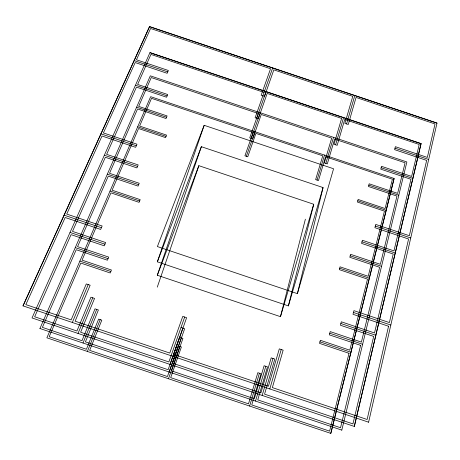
<?xml version="1.0" encoding="UTF-8"?>
<svg xmlns="http://www.w3.org/2000/svg" width="460" height="460" viewBox="0 0 460 460"><rect width="100%" height="100%" fill="white"/><g stroke="black" fill="none" stroke-linecap="round" stroke-linejoin="round"><path stroke-width="0.69" d="M368.604 422.211L437 123.079L149.54 26.605L23 305.871L368.632 422.205M354.292 426.443L421.049 143.664L149.948 52.664M297.401 293.647L333.58 168.768L204.171 125.31L157.389 246.566L297.401 293.647L323.058 187.571L201.353 146.694L157.349 261.826L288.391 305.894L323.058 187.571M341.797 430.14L406.876 161.966L150.316 75.831L39.928 328.52M288.391 305.894L313.72 204.263L198.852 165.675L157.314 275.247L280.468 316.67L313.72 204.263M330.786 433.395L394.093 178.468L150.644 96.68L46.874 337.812L330.809 433.389L394.116 178.44M280.468 316.67L305.377 219.178M269.807 388.941L281.227 349.519M346.581 123.924L354.815 95.496M262.171 395.416L272.998 358.461M335.599 144.802L343.568 117.61M255.501 401.074L265.794 366.298M325.824 163.398L333.529 137.345M249.63 406.059L259.428 373.221M317.055 180.061L324.513 155.066M157.28 287.143L198.852 165.675M157.349 261.826L204.171 125.31M157.314 275.247L201.353 146.694M169.234 372.031L181.228 337.841M251.229 138.345L260.216 112.729M168.492 378.741L179.802 346.426M246.336 156.308L254.943 131.704M184.69 317.038L168.889 361.945L80.621 332.235L94.547 298.419L90.942 297.206L76.941 330.999L34.667 316.767L71.058 234.646L104.265 245.812L105.639 242.546L72.496 231.397L105.346 157.28L136.936 167.894L138.178 164.933L106.645 154.341L136.442 87.107L166.566 97.221L167.693 94.53L137.626 84.433L150.932 54.412L264.08 92.397M272.676 67.93L255.116 117.777L258.273 118.841L267.18 93.437L341.625 118.421L334.023 144.273L337.18 145.331L344.73 119.468L419.209 144.463L411.625 176.439L381.512 166.324L380.776 169.153L410.952 179.285L393.967 250.89L362.388 240.275L361.583 243.386L393.225 254.018L374.497 332.959L341.303 321.799L340.417 325.231L373.681 336.421L352.935 423.896L264.563 394.151L274.804 359.07L271.193 357.857L260.883 392.915L172.563 363.187L184.65 328.733L181.044 327.52M170.073 364.418L182.844 328.129M256.691 118.312L266.093 91.603M87.394 351.44L100.217 319.642M83.007 343.005L96.709 309.402M78.027 333.437L92.742 297.81M72.329 322.477L88.216 284.579M23.017 305.9L149.54 26.663L436.966 123.119M134.136 60.599L167.773 71.892M394.99 148.172L428.68 159.482M135.453 85.238L167.13 95.876M381.144 167.739L412.873 178.394M136.62 107.174L166.56 117.231M368.822 185.156L398.803 195.224M137.666 126.822L166.054 136.355M357.776 200.761L386.204 210.306M100.935 133.871L136.309 145.757M375.308 226.055L410.74 237.958M104.334 155.25L137.557 166.416M361.985 241.828L395.261 253.011M107.347 174.173L138.661 184.696M350.192 255.789L381.558 266.328M110.026 191.038L139.644 200.991M339.687 268.232L369.34 278.202M64.101 215.165L101.407 227.711M353.464 312.466L390.839 325.036M70.035 232.432L104.955 244.179M340.86 323.512L375.837 335.277M75.25 247.624L108.071 258.658M329.774 333.23L362.647 344.287M79.879 261.084L110.837 271.498M319.947 341.837L350.951 352.268M39.911 328.503L341.82 430.129M388.55 326.243L367.126 419.485L272.36 387.59L283.159 350.169L279.295 348.87L268.416 386.262L173.708 354.39L186.622 317.688L182.764 316.388L169.763 353.061L75.112 321.201L90.143 285.229L86.284 283.935L71.173 319.878L25.84 304.618L65.188 217.511L100.671 229.442L102.143 225.986L66.74 214.078L102.005 136.01L135.648 147.315L136.971 144.204L103.396 132.928L135.188 62.56L167.17 73.295L168.366 70.489L136.447 59.771L150.581 28.485L270.549 68.747L261.154 95.249L264.5 96.376L273.832 69.851L352.768 96.341L344.902 123.366L348.254 124.487L356.057 97.445L435.028 123.947L427.34 157.423L395.364 146.688L394.617 149.649L426.65 160.408L409.348 235.715L375.722 224.417L374.894 227.694L408.589 239.016L389.396 322.575L353.924 310.649L353.004 314.295L388.55 326.243M421.078 143.623L354.321 426.437L32.027 317.952L149.948 52.618L421.078 143.623M360.605 345.368L340.532 427.748L257.755 399.884L267.484 366.867L264.103 365.729L254.305 398.722L171.568 370.869L182.919 338.41L179.538 337.272L168.124 369.713L85.428 341.872L98.4 309.971L95.024 308.832L81.984 340.716L42.377 327.382L76.222 249.717L107.427 260.21L108.709 257.111L77.562 246.635L108.301 176.099L138.075 186.11L139.242 183.287L109.52 173.299L137.557 108.957L166.031 118.519L167.095 115.937L138.673 106.392L151.242 77.55L258.307 113.499L249.74 137.845L252.724 138.851L261.245 114.482L331.683 138.132L324.329 162.898L327.313 163.898L334.621 139.115L405.087 162.777L397.635 193.367L369.173 183.804L368.466 186.507L396.974 196.081L380.351 264.316L350.583 254.311L349.807 257.267L379.626 267.289L361.399 342.102L330.205 331.608L329.348 334.851L360.605 345.368M349.013 353.297L329.607 431.141L251.752 404.932L261.021 373.756L257.836 372.686L248.509 403.84L170.689 377.643L181.395 346.961L178.21 345.885L167.446 376.55L89.665 350.37L101.809 320.177L98.624 319.102L86.428 349.278L49.174 336.737L80.799 263.074L110.233 272.976L111.435 270.026L82.052 260.142L110.935 192.878L139.093 202.342L140.196 199.646L112.085 190.198L138.558 128.53L165.548 137.597L166.56 135.119L139.616 126.069L151.524 98.331L253.126 132.445L244.921 155.831L247.75 156.785L255.915 133.383L322.753 155.831L315.641 179.59L318.469 180.538L325.542 156.762L392.414 179.222L385.106 208.529L358.127 199.467L357.431 202.055L384.456 211.134L368.213 276.287L340.061 266.829L339.308 269.646L367.505 279.122L349.784 350.198L320.361 340.302L319.533 343.378L349.013 353.297"/></g></svg>
